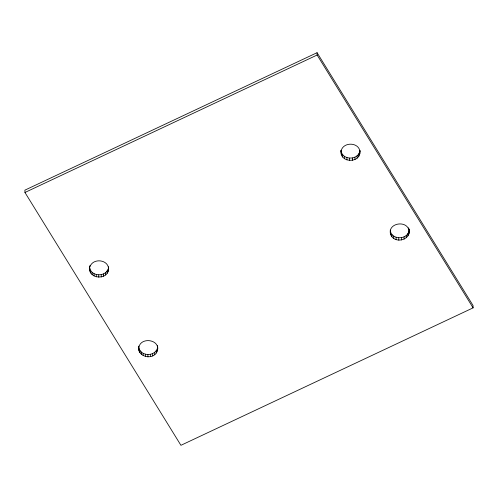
<?xml version="1.0" encoding="UTF-8"?>
<svg xmlns="http://www.w3.org/2000/svg" width="498" height="498" viewBox="0 0 498 498"><rect width="100%" height="100%" fill="white"/><g stroke="black" fill="none" stroke-linecap="round" stroke-linejoin="round"><path stroke-width="0.75" d="M408.939 233.593L409.057 228.899C411.914 239.793 394.653 244.611 390.656 234.608C386.878 222.836 407.806 219.494 409.113 231.234M340.974 150.29C339.076 163.612 361.853 163.655 359.817 150.396M359.786 153.907L359.93 150.39M108.178 271.298L108.52 266.853C110.593 281.358 85.575 279.764 89.976 265.478M138.761 348.438C139.39 336.461 160.798 338.995 157.337 350.978C153.764 361.056 136.384 357.06 138.712 346.104L138.998 350.561M157.337 350.978L157.679 346.533M341.012 152.046C341.69 141.843 358.765 141.457 359.961 151.554M341.08 150.433C341.74 160.063 357.514 160.705 359.73 151.573M390.239 230.113C390.893 239.743 406.667 240.385 408.889 231.259M90.001 266.642C93.002 257.765 108.62 259.414 108.576 269.188M89.634 267.127C90.306 276.434 105.24 277.511 108.128 268.964M138.948 348.226C141.289 356.412 154.473 356.58 157.281 348.644M317.077 52.688L24.9 190.143L24.956 192.477L180.923 445.312L473.1 307.857L473.044 305.523L317.077 52.688L317.126 55.023L473.1 307.857M24.956 192.477L317.126 55.023M408.491 227.773L408.516 228.937M407.93 233.518L407.98 235.853M406.262 235.448L406.312 237.783M404.077 236.861L404.127 239.196M401.525 237.677L401.575 240.011M398.761 237.832L398.811 240.167M396.066 237.291L396.122 239.625M393.719 236.114L393.775 238.449M391.851 234.415L391.907 236.749M390.6 232.273L390.656 234.608M358.772 153.838L358.828 156.173M357.103 155.768L357.159 158.103M354.918 157.181L354.974 159.516M352.372 157.997L352.422 160.331M349.602 158.152L349.658 160.487M346.913 157.605L346.963 159.939M344.566 156.434L344.616 158.769M342.699 154.735L342.749 157.069M341.447 152.593L341.497 154.928M157.692 347.118L157.729 348.868M157.468 345.575L157.493 346.745M156.254 350.629L156.304 352.964M154.666 352.316L154.722 354.651M152.668 353.574L152.718 355.902M150.371 354.339L150.421 356.674M147.881 354.57L147.937 356.904M145.422 354.227L145.472 356.562M143.181 353.356L143.237 355.69M141.283 352.011L141.332 354.346M139.826 350.256L139.876 352.59M107.095 270.949L107.151 273.284M105.514 272.636L105.564 274.971M103.516 273.894L103.565 276.222M101.212 274.659L101.268 276.994M98.729 274.89L98.785 277.218M96.263 274.547L96.319 276.882M94.029 273.676L94.078 276.01M92.124 272.331L92.18 274.666M90.667 270.576L90.723 272.91M89.789 268.546L89.845 270.881M89.565 267.003L89.609 268.752"/></g></svg>
